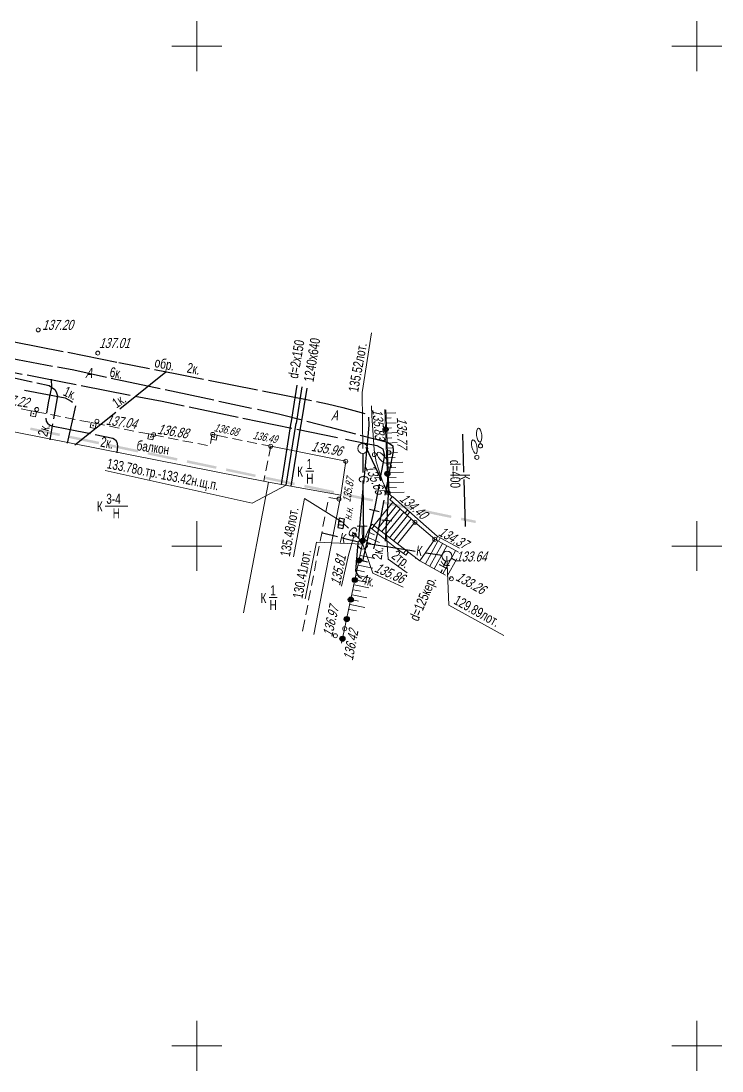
# Model space of a CAD drawing. Extents: x 10098 to 11902, y 8648 to 10202.
# Drawn here: x 11082.4 to 11152.5, y 9097.5 to 9202.5 of the extents above; entities that cross this region are included whole.
import ezdxf

# ---------------------------------------------------------------- set-up
doc = ezdxf.new("R2010")
doc.units = 0
doc.linetypes.add('кабельЭН_М', pattern=[11, 10, -1])
for name, color, linetype in [('20_Строения', 7, 'Continuous'), ('21_Колодцы', 7, 'Continuous'), ('22_Столбы', 7, 'Continuous'), ('23_Ограждения', 7, 'Continuous'), ('24_Растительность', 7, 'Continuous'), ('25_Откосы', 7, 'Continuous'), ('38_Высотные_отметки', 7, 'Continuous'), ('50_Красные_линии', 7, 'Continuous'), ('51_Сетка_координат', 7, 'Continuous'), ('52_Топонимика', 7, 'Continuous'), ('Подписи_зданий', 7, 'Continuous')]:
    doc.layers.add(name, color=color, linetype=linetype)
for name, color, linetype, lineweight in [('2_Водосток', 30, 'Continuous', 30), ('4_Канализация', 16, 'Continuous', 30), ('6_Теплопровод', 3, 'Continuous', 30), ('7_Электрокабели', 1, 'Continuous', 30)]:
    doc.layers.add(name, color=color, linetype=linetype, lineweight=lineweight)
doc.styles.add('mggt', font='russian_1251.shx', dxfattribs={"width": 0.75, "oblique": 18, "height": 1})
doc.styles.get("Standard").update_dxf_attribs({"font": 'russian_1251.shx', "width": 0.8})
doc.linetypes.add('водосток_М', pattern='A,50,-0.5,["С",Standard,S=2,R=0,X=0,Y=-1],-2.5', length=53)
doc.linetypes.add('канализация_М', pattern='A,50,-0.5,["К",Standard,S=2,R=0,X=0.5,Y=-1],-2.5', length=53)

msp = doc.modelspace()

# ---------------------------------------------------------------- hatches: boundary and pattern name
at = {"layer": '50_Красные_линии', "linetype": 'Continuous', "lineweight": 25}
for points in [[(11086.3, 9161.24), (11083.36, 9161.85), (11083.31, 9161.61), (11086.25, 9160.99)], [(11090.22, 9160.42), (11087.28, 9161.03), (11087.23, 9160.79), (11090.16, 9160.17)], [(11094.13, 9159.6), (11091.19, 9160.21), (11091.14, 9159.97), (11094.08, 9159.35)], [(11098.05, 9158.78), (11095.11, 9159.39), (11095.06, 9159.15), (11097.99, 9158.54)], [(11101.96, 9157.96), (11099.02, 9158.58), (11098.97, 9158.33), (11101.91, 9157.72)], [(11105.88, 9157.14), (11102.94, 9157.76), (11102.89, 9157.51), (11105.82, 9156.9)], [(11109.79, 9156.32), (11106.85, 9156.94), (11106.8, 9156.69), (11109.74, 9156.08)], [(11113.71, 9155.5), (11110.77, 9156.12), (11110.72, 9155.87), (11113.66, 9155.26)], [(11117.62, 9154.68), (11114.69, 9155.3), (11114.63, 9155.05), (11117.57, 9154.44)], [(11121.54, 9153.86), (11118.6, 9154.48), (11118.55, 9154.23), (11121.49, 9153.62)], [(11125.45, 9153.04), (11122.52, 9153.66), (11122.46, 9153.41), (11125.4, 9152.8)], [(11127.9, 9152.53), (11126.43, 9152.84), (11126.38, 9152.59), (11127.85, 9152.29)]]:
    msp.add_hatch(color=8, dxfattribs=at).paths.add_polyline_path(points)

# ---------------------------------------------------------------- linework, layer by layer
at = {"layer": '20_Строения', "color": 8, "linetype": 'Continuous', "lineweight": 15}
for p, q in [((11119.12, 9155.3), (11119.48, 9154.95)), ((11116.03, 9151.99), (11117.03, 9151.97))]:
    msp.add_line(p, q, dxfattribs=at)
at = {"layer": '20_Строения', "color": 8, "linetype": 'Continuous', "lineweight": 15, "flags": 128}
for points in [[(11058.89, 9162.11), (11059.48, 9165.57), (11076.24, 9162.49), (11107.14, 9156.39), (11114.4, 9155.08)], [(11117.73, 9159.62), (11117.48, 9163.06), (11117.44, 9164.02)], [(11107.37, 9159.98), (11114.88, 9158.47), (11114.4, 9155.08)], [(11119.12, 9155.3), (11118.94, 9155.66), (11118.55, 9156.5), (11118.21, 9157.48), (11117.92, 9158.43), (11117.77, 9159.16), (11117.73, 9159.62)], [(11107.14, 9156.39), (11104.65, 9143.33)], [(11114.4, 9155.08), (11111.67, 9141.15)], [(11119.27, 9154.66), (11119.54, 9154.95)], [(11117.68, 9152.06), (11119.57, 9154.39)], [(11118.07, 9151.75), (11119.94, 9154.05)], [(11118.47, 9151.45), (11120.31, 9153.72)], [(11118.86, 9151.14), (11120.69, 9153.39)], [(11119.26, 9150.83), (11121.06, 9153.05)], [(11117.27, 9151.87), (11117.52, 9152.19)], [(11119.65, 9150.53), (11121.43, 9152.72)], [(11120.04, 9150.22), (11121.8, 9152.38)], [(11122.29, 9148.53), (11123.78, 9150.67)], [(11122.84, 9148.21), (11124.1, 9150.5)], [(11123.27, 9147.97), (11124.54, 9150.25)], [(11123.71, 9147.72), (11124.98, 9150.01)], [(11124.57, 9147.21), (11125.85, 9149.53)], [(11125.01, 9146.97), (11125.97, 9148.71)]]:
    msp.add_lwpolyline(points, dxfattribs=at)
at = {"layer": '21_Колодцы', "color": 8, "linetype": 'Continuous'}
for p, q in [((11114.23, 9152.81), (11114.07, 9151.84)), ((11114.07, 9151.84), (11114.57, 9151.75)), ((11114.13, 9152.16), (11114.62, 9152.08)), ((11114.19, 9152.48), (11114.68, 9152.4)), ((11114.23, 9152.81), (11114.73, 9152.73)), ((11114.73, 9152.73), (11114.57, 9151.75))]:
    msp.add_line(p, q, dxfattribs=at)
at = {"layer": '21_Колодцы', "color": 8, "linetype": 'Continuous', "lineweight": 9}
for centre in [(11116.57, 9159.76), (11116.59, 9150.19), (11125, 9148.98)]:
    msp.add_circle(centre, 0.5, dxfattribs=at)
at = {"layer": '22_Столбы', "color": 8, "lineweight": 15}
for p, q in [((11083.45, 9163.52), (11083.35, 9163.03)), ((11083.94, 9163.42), (11083.45, 9163.52)), ((11083.84, 9162.93), (11083.94, 9163.42)), ((11083.35, 9163.03), (11083.84, 9162.93)), ((11089.42, 9162.34), (11089.32, 9161.85)), ((11089.91, 9162.25), (11089.42, 9162.34)), ((11089.32, 9161.85), (11089.81, 9161.76)), ((11089.81, 9161.76), (11089.91, 9162.25)), ((11095.18, 9161.21), (11095.09, 9160.72)), ((11095.09, 9160.72), (11095.58, 9160.62)), ((11095.67, 9161.11), (11095.18, 9161.21)), ((11095.58, 9160.62), (11095.67, 9161.11)), ((11101.53, 9161.17), (11101.43, 9160.68)), ((11101.43, 9160.68), (11101.92, 9160.59)), ((11102.02, 9161.08), (11101.53, 9161.17)), ((11101.92, 9160.59), (11102.02, 9161.08))]:
    msp.add_line(p, q, dxfattribs=at)
at = {"layer": '22_Столбы', "color": 8, "lineweight": 9}
for centre in [(11083.65, 9163.23), (11089.61, 9162.05), (11095.38, 9160.91), (11101.72, 9160.88)]:
    msp.add_circle(centre, 0.025, dxfattribs=at)
at = {"layer": '23_Ограждения', "color": 8, "linetype": 'Continuous', "lineweight": 15}
for p, q in [((11118.86, 9161.65), (11118.78, 9163.65)), ((11118.95, 9159.15), (11118.86, 9161.65)), ((11107.37, 9159.98), (11107.18, 9159)), ((11107.08, 9158.51), (11106.89, 9157.53)), ((11106.79, 9157.04), (11106.68, 9156.49)), ((11120.79, 9153.29), (11121.05, 9153.59)), ((11121.01, 9153.09), (11121.28, 9153.39)), ((11117.73, 9152.02), (11117.48, 9151.71)), ((11123.88, 9150.62), (11124.07, 9150.97)), ((11124.14, 9150.47), (11124.33, 9150.82)), ((11120.89, 9149.58), (11120.65, 9149.26)), ((11121.13, 9149.4), (11120.89, 9149.08))]:
    msp.add_line(p, q, dxfattribs=at)
for points in [[(11082.42, 9163.72), (11083.4, 9163.53)], [(11083.89, 9163.43), (11084.87, 9163.24)], [(11085.36, 9163.14), (11086.34, 9162.95)], [(11086.83, 9162.85), (11087.81, 9162.66)], [(11088.3, 9162.56), (11089.28, 9162.37)], [(11089.77, 9162.27), (11090.76, 9162.08)], [(11091.25, 9161.98), (11092.23, 9161.79)], [(11092.72, 9161.69), (11093.7, 9161.5)], [(11094.19, 9161.4), (11095.17, 9161.21)], [(11095.66, 9161.11), (11096.64, 9160.92)], [(11097.13, 9160.82), (11098.11, 9160.63)], [(11098.6, 9160.53), (11099.59, 9160.34)], [(11100.08, 9160.24), (11101.06, 9160.05)], [(11101.35, 9160.25), (11101.53, 9161.17), (11101.59, 9161.16)], [(11102.08, 9161.06), (11103.06, 9160.86)], [(11103.55, 9160.76), (11104.53, 9160.56)], [(11105.02, 9160.46), (11106, 9160.26)], [(11106.49, 9160.16), (11107.37, 9159.98)], [(11119.12, 9155.3), (11118.95, 9159.15)], [(11119.54, 9154.95), (11122.07, 9152.68), (11124.01, 9151), (11126.25, 9149.77)], [(11112.89, 9153.41), (11113.08, 9154.39)], [(11113.2, 9154.86), (11114.18, 9154.67)], [(11112.6, 9151.94), (11112.8, 9152.92)], [(11116.53, 9151.98), (11116.56, 9150.25), (11114.46, 9140.28)], [(11120.89, 9149.08), (11119.8, 9149.9), (11117.27, 9151.87)], [(11112.32, 9150.47), (11112.51, 9151.45)], [(11112.03, 9149), (11112.22, 9149.98)], [(11111.74, 9147.52), (11111.93, 9148.5)], [(11111.45, 9146.05), (11111.64, 9147.03)], [(11111.16, 9144.58), (11111.35, 9145.56)], [(11110.87, 9143.11), (11111.07, 9144.09)], [(11110.56, 9141.49), (11110.78, 9142.62)]]:
    msp.add_lwpolyline(points, dxfattribs=at)
at = {"layer": '23_Ограждения', "color": 8, "linetype": 'Continuous', "lineweight": 15, "ltscale": 0.5, "flags": 128}
for points in [[(11119.27, 9154.66), (11121.8, 9152.38), (11123.78, 9150.67), (11126.14, 9149.37)], [(11124.84, 9147.07), (11122.28, 9148.53), (11120.04, 9150.22), (11117.52, 9152.19)]]:
    msp.add_lwpolyline(points, dxfattribs=at)
at = {"layer": '23_Ограждения', "color": 8, "linetype": 'Continuous', "lineweight": 15, "flags": 128}
for points in [[(11121.86, 9148.76), (11121.86, 9148.77)], [(11125.34, 9146.76), (11125.36, 9146.78)]]:
    msp.add_lwpolyline(points, dxfattribs=at)
at = {"layer": '23_Ограждения', "color": 8, "linetype": 'Continuous', "lineweight": 30}
for centre, radius in [((11118.86, 9161.65), 0.25), ((11118.86, 9161.65), 0.125), ((11119.04, 9157.23), 0.25), ((11119.04, 9157.23), 0.175), ((11119.04, 9157.23), 0.1), ((11116.55, 9150.52), 0.25), ((11116.55, 9150.52), 0.175), ((11116.55, 9150.52), 0.1), ((11116.55, 9150.52), 0.01), ((11116.2, 9148.56), 0.25), ((11116.2, 9148.56), 0.175), ((11116.2, 9148.56), 0.1), ((11116.2, 9148.56), 0.01), ((11115.79, 9146.6), 0.25), ((11115.79, 9146.6), 0.175), ((11115.79, 9146.6), 0.1), ((11115.79, 9146.6), 0.01), ((11115.38, 9144.64), 0.25), ((11115.38, 9144.64), 0.175), ((11115.38, 9144.64), 0.1), ((11115.38, 9144.64), 0.01), ((11114.97, 9142.69), 0.25), ((11114.97, 9142.69), 0.175), ((11114.97, 9142.69), 0.1), ((11114.97, 9142.69), 0.01), ((11114.55, 9140.73), 0.25), ((11114.55, 9140.73), 0.175), ((11114.55, 9140.73), 0.1), ((11114.55, 9140.73), 0.01)]:
    msp.add_circle(centre, radius, dxfattribs=at)
at = {"layer": '24_Растительность', "color": 8, "linetype": 'Continuous', "lineweight": 15}
msp.add_line((11128.33, 9160.22), (11128.31, 9160.4), dxfattribs=at)
at = {"layer": '24_Растительность', "color": 8, "linetype": 'Continuous', "lineweight": 9}
for centre in [(11128.35, 9160.01), (11127.99, 9158.87)]:
    msp.add_circle(centre, 0.21, dxfattribs=at)
for centre, major_axis in [((11128.22, 9161.09), (-0.084, 0.69)), ((11127.74, 9159.93), (-0.162, 0.676))]:
    msp.add_ellipse(centre, major_axis=major_axis, ratio=0.369829, start_param=0, end_param=6.283175, dxfattribs=at)
at = {"layer": '25_Откосы', "color": 8, "linetype": 'Continuous', "lineweight": 15}
for p, q in [((11118.89, 9163.29), (11119.88, 9163.33)), ((11118.91, 9162.79), (11119.41, 9162.81)), ((11118.93, 9162.29), (11119.93, 9162.33)), ((11118.95, 9161.79), (11119.45, 9161.81)), ((11118.97, 9161.29), (11119.97, 9161.34)), ((11118.99, 9160.79), (11119.49, 9160.81)), ((11119.01, 9160.29), (11120.01, 9160.34)), ((11119.03, 9159.79), (11119.53, 9159.82)), ((11119.06, 9159.29), (11120.05, 9159.34)), ((11119.08, 9158.81), (11119.83, 9158.84)), ((11119.1, 9158.31), (11120.6, 9158.37)), ((11119.12, 9157.81), (11119.87, 9157.84)), ((11119.14, 9157.31), (11120.64, 9157.37)), ((11119.16, 9156.81), (11119.91, 9156.84)), ((11119.18, 9156.31), (11120.68, 9156.37)), ((11119.2, 9155.81), (11119.95, 9155.84)), ((11119.23, 9155.31), (11120.72, 9155.37)), ((11116.87, 9150.96), (11118.25, 9150.36)), ((11117.07, 9151.41), (11117.75, 9151.1)), ((11117.06, 9150.36), (11117.38, 9150.25)), ((11116.31, 9149.05), (11117.78, 9148.75)), ((11116.11, 9148.07), (11117.58, 9147.77)), ((11116.21, 9148.56), (11116.94, 9148.41)), ((11115.81, 9146.6), (11116.54, 9146.45)), ((11115.91, 9147.09), (11117.38, 9146.79)), ((11116.01, 9147.58), (11116.74, 9147.43)), ((11115.61, 9145.62), (11116.34, 9145.47)), ((11115.71, 9146.11), (11117.18, 9145.81)), ((11115.41, 9144.64), (11116.14, 9144.49)), ((11115.51, 9145.13), (11116.98, 9144.83)), ((11115.21, 9143.66), (11115.94, 9143.51)), ((11115.31, 9144.15), (11116.78, 9143.85))]:
    msp.add_line(p, q, dxfattribs=at)
at = {"layer": '25_Откосы', "color": 8, "linetype": 'Continuous', "lineweight": 15, "flags": 128}
for points in [[(11119.06, 9159.17), (11118.97, 9161.3), (11118.87, 9163.63)], [(11119.23, 9155.28), (11119.06, 9159.17)]]:
    msp.add_lwpolyline(points, dxfattribs=at)
at = {"layer": '25_Откосы', "color": 8, "linetype": 'Continuous', "lineweight": 9}
msp.add_lwpolyline([(11117.28, 9151.87), (11117.06, 9151.38), (11116.74, 9150.67)], dxfattribs=at)
at = {"layer": '2_Водосток', "color": 8, "linetype": 'Continuous', "lineweight": 15}
for points in [[(11117.46, 9171.32), (11116.51, 9165.34), (11116.57, 9159.76)], [(11114.48, 9152.43), (11110.76, 9154.76), (11109.65, 9148.93)]]:
    msp.add_lwpolyline(points, dxfattribs=at)
at = {"layer": '2_Водосток', "color": 8, "linetype": 'водосток_М', "lineweight": 30, "ltscale": 0.5, "flags": 128}
for points in [[(11116.58, 9159.26), (11116.59, 9157.35)], [(11116.6, 9156.54), (11116.66, 9150.69)], [(11115.15, 9151.77), (11114.66, 9152.26)], [(11116.31, 9150.61), (11115.54, 9151.38)]]:
    msp.add_lwpolyline(points, dxfattribs=at)
at = {"layer": '38_Высотные_отметки', "color": 8, "linetype": 'Continuous', "lineweight": 15}
msp.add_line((11119.1, 9158.16), (11118.98, 9158.3), dxfattribs=at)
at = {"layer": '38_Высотные_отметки', "color": 8, "linetype": 'Continuous', "lineweight": 15, "elevation": 135.81}
msp.add_lwpolyline([(11115.73, 9151.09), (11115.15, 9149.08), (11114.45, 9145.99)], dxfattribs=at)
at = {"layer": '38_Высотные_отметки', "color": 8, "lineweight": 15, "flags": 128}
msp.add_lwpolyline([(11120.61, 9145.88), (11117.59, 9147.28), (11116.59, 9150.19)], dxfattribs=at)
at = {"layer": '38_Высотные_отметки', "color": 8, "lineweight": 9}
for centre in [(11084.12, 9171.61, 137.2), (11090.08, 9169.29, 137.01), (11083.98, 9163.65, 137.22), (11090, 9162.48, 137.04), (11095.66, 9161.13, 136.88), (11101.57, 9161.16, 136.68), (11107.37, 9159.98, 136.49), (11117.74, 9159.14, 135.83), (11119.19, 9159.33, 135.58), (11114.88, 9158.47, 135.96), (11119.12, 9155.3, 135.65), (11114.19, 9154.69, 135.87), (11121.8, 9152.38, 134.4), (11115.73, 9151.09, 135.81), (11123.78, 9150.67, 134.37), (11125.44, 9146.72, 133.26), (11114.77, 9141.73, 136.42), (11113.84, 9141.03, 136.97)]:
    msp.add_circle(centre, 0.2, dxfattribs=at)
at = {"layer": '38_Высотные_отметки', "color": 8, "linetype": 'Continuous', "lineweight": 9}
for centre, major_axis, ratio, start_param, end_param in [((11118.52, 9158.82), (-0.46, 0.522), 0.376522, 0, 6.283175), ((11119.23, 9158.01), (-0.148, 0.148), 1, 4.622679422161744, 10.90586472934133)]:
    msp.add_ellipse(centre, major_axis=major_axis, ratio=ratio, start_param=start_param, end_param=end_param, dxfattribs=at)
at = {"layer": '4_Канализация', "color": 8, "linetype": 'Continuous', "lineweight": 30}
msp.add_lwpolyline([(11126.69, 9157.37), (11126.59, 9161.19)], dxfattribs=at)
at = {"layer": '4_Канализация', "color": 8, "linetype": 'канализация_М', "lineweight": 30, "ltscale": 0.5, "flags": 128}
for points in [[(11126.7, 9156.66), (11126.83, 9151.96)], [(11112.54, 9151.31), (11114.05, 9150.94)], [(11114.66, 9150.8), (11116.15, 9150.43)], [(11117.08, 9150.25), (11121.5, 9149.55)], [(11121.5, 9149.55), (11121.83, 9149.5)], [(11122.89, 9149.33), (11124.51, 9149.08)], [(11125.46, 9148.78), (11125.92, 9148.53)], [(11124.4, 9147.32), (11124.54, 9147.66)], [(11124.74, 9148.13), (11124.89, 9148.49)]]:
    msp.add_lwpolyline(points, dxfattribs=at)
at = {"layer": '4_Канализация', "color": 8, "linetype": 'Continuous', "lineweight": 15}
for points in [[(11116.59, 9150.19), (11111.96, 9150.39), (11110.83, 9144.73)], [(11125, 9148.98), (11125.17, 9144.09), (11130.68, 9141.05)]]:
    msp.add_lwpolyline(points, dxfattribs=at)
at = {"layer": '51_Сетка_координат', "color": 8, "lineweight": 15}
for points in [[(11100, 9202.5), (11100, 9197.5)], [(11100, 9202.5), (11100, 9197.5)], [(11150, 9202.5), (11150, 9197.5)], [(11150, 9202.5), (11150, 9197.5)], [(11097.5, 9200), (11102.5, 9200)], [(11097.5, 9200), (11102.5, 9200)], [(11147.5, 9200), (11152.5, 9200)], [(11147.5, 9200), (11152.5, 9200)], [(11100, 9152.5), (11100, 9147.5)], [(11100, 9152.5), (11100, 9147.5)], [(11150, 9152.5), (11150, 9147.5)], [(11150, 9152.5), (11150, 9147.5)], [(11097.5, 9150), (11102.5, 9150)], [(11097.5, 9150), (11102.5, 9150)], [(11147.5, 9150), (11152.5, 9150)], [(11147.5, 9150), (11152.5, 9150)], [(11100, 9102.5), (11100, 9097.5)], [(11100, 9102.5), (11100, 9097.5)], [(11150, 9102.5), (11150, 9097.5)], [(11150, 9102.5), (11150, 9097.5)], [(11097.5, 9100), (11102.5, 9100)], [(11097.5, 9100), (11102.5, 9100)], [(11147.5, 9100), (11152.5, 9100)], [(11147.5, 9100), (11152.5, 9100)]]:
    msp.add_lwpolyline(points, dxfattribs=at)
at = {"layer": '6_Теплопровод', "color": 8, "linetype": 'Continuous', "lineweight": 30, "flags": 128}
for points in [[(11110, 9166.07), (11109.4, 9162.26)], [(11110.97, 9165.8), (11110.39, 9162.1)]]:
    msp.add_lwpolyline(points, dxfattribs=at)
at = {"layer": '6_Теплопровод', "color": 8, "linetype": 'Continuous', "lineweight": 30}
msp.add_lwpolyline([(11110.49, 9165.93), (11109.91, 9162.25), (11109.91, 9162.25)], dxfattribs=at)
at = {"layer": '6_Теплопровод', "color": 8, "lineweight": 30, "ltscale": 0.5, "flags": 128}
for points in [[(11108.44, 9156.16), (11109.42, 9162.35)], [(11108.93, 9156.07), (11109.91, 9162.27)], [(11109.43, 9155.98), (11110.41, 9162.19)]]:
    msp.add_lwpolyline(points, dxfattribs=at)
at = {"layer": '6_Теплопровод', "color": 8, "linetype": 'Continuous', "lineweight": 15}
msp.add_lwpolyline([(11108.93, 9156.07), (11105.53, 9154.28), (11090.82, 9157.55)], dxfattribs=at)
at = {"layer": '7_Электрокабели', "color": 8, "linetype": 'кабельЭН_М', "lineweight": 30, "ltscale": 0.5, "flags": 128}
msp.add_lwpolyline([(11057.1, 9172.08), (11061.32, 9171.19), (11073.28, 9168.64), (11085.23, 9166.05), (11085.8, 9165.66), (11085.93, 9165.41), (11086.04, 9165.01), (11085.28, 9160.6)], dxfattribs=at)
at = {"layer": '7_Электрокабели', "color": 8, "linetype": 'Continuous', "lineweight": 30}
for points in [[(11081.71, 9170.43), (11086.61, 9169.46)], [(11080.64, 9168.92), (11085.55, 9168)], [(11087.1, 9169.37), (11092, 9168.4)], [(11077.62, 9168.14), (11082.53, 9167.19)], [(11086.05, 9167.91), (11087.7, 9167.6), (11090.94, 9166.9)], [(11092.2, 9168.36), (11095.26, 9167.75), (11095.26, 9167.75)], [(11095.75, 9167.65), (11098, 9167.21), (11098, 9167.21), (11100.66, 9166.68)], [(11083.02, 9167.1), (11084.7, 9166.78), (11087.93, 9166.15)], [(11085.42, 9166.69), (11085.46, 9165.9), (11085.13, 9164.32), (11084.95, 9163.27)], [(11091.43, 9166.8), (11096.32, 9165.75)], [(11092.27, 9163.71), (11096.89, 9167.43)], [(11101.15, 9166.59), (11106.05, 9165.62), (11106.05, 9165.62)], [(11082.74, 9165.59), (11086.81, 9164.83), (11087.43, 9164.49), (11087.55, 9164.39)], [(11088.42, 9166.05), (11093.33, 9165.09)], [(11096.81, 9165.65), (11101.7, 9164.6)], [(11106.54, 9165.52), (11111.45, 9164.55), (11111.45, 9164.55)], [(11093.82, 9165), (11096.53, 9164.47), (11098.72, 9164.02)], [(11102.19, 9164.49), (11105.45, 9163.8)], [(11111.94, 9164.45), (11113.05, 9164.23), (11113.05, 9164.23), (11114.57, 9163.84), (11116.79, 9163.26), (11116.79, 9163.26)], [(11087.85, 9164.03), (11087.02, 9160.27)], [(11087.79, 9160.12), (11091.88, 9163.4)], [(11099.21, 9163.92), (11104.11, 9162.9)], [(11106.05, 9163.67), (11108.28, 9163.19), (11108.28, 9163.19), (11110.52, 9162.6)], [(11084.89, 9162.78), (11084.92, 9162.48), (11085.1, 9162.2), (11085.44, 9162.02), (11087.14, 9161.69), (11089.34, 9161.25)], [(11104.6, 9162.8), (11109.5, 9161.79)], [(11111, 9162.48), (11113.18, 9161.91), (11113.18, 9161.91), (11115.84, 9161.22)], [(11117.14, 9162.9), (11117.18, 9162.09), (11117.18, 9162.09), (11116.97, 9159.8)], [(11109.99, 9161.69), (11114.06, 9160.85)], [(11089.83, 9161.15), (11091.59, 9160.8), (11091.86, 9160.62), (11091.97, 9160.37), (11092.06, 9160.01), (11091.97, 9159.31)], [(11114.85, 9160.68), (11116.79, 9160.29), (11116.79, 9160.29), (11117.99, 9160.04), (11118.57, 9159.73), (11118.73, 9159.16)], [(11116.32, 9161.09), (11119.05, 9160.38), (11119.05, 9160.38), (11119.57, 9160.01), (11119.63, 9159.53), (11119.51, 9158.89)], [(11116.97, 9159.85), (11116.64, 9156.25)], [(11116.9, 9159.88), (11118.46, 9156.57)], [(11118.7, 9159.26), (11118.75, 9159.08), (11118.3, 9156.66)], [(11119.53, 9158.98), (11118.79, 9155.08)], [(11118.21, 9156.17), (11117.73, 9153.56)], [(11118.68, 9156.12), (11119.13, 9155.17), (11119, 9152.57)], [(11116.6, 9155.75), (11116.35, 9153.1), (11116.14, 9150.77)], [(11118.7, 9154.59), (11118.13, 9151.57), (11117.66, 9149.71)], [(11116.09, 9150.27), (11115.84, 9147.5), (11116.19, 9146.92), (11116.44, 9146.8)]]:
    msp.add_lwpolyline(points, dxfattribs=at)
at = {"layer": '7_Электрокабели', "color": 8, "linetype": 'Continuous', "lineweight": 30, "flags": 128}
for points in [[(11116.58, 9148.49), (11117.73, 9153.56)], [(11117.24, 9153.67), (11118.22, 9153.45)], [(11118.5, 9152.61), (11119.5, 9152.53)], [(11118.85, 9150.48), (11119, 9152.57)], [(11117.06, 9148.38), (11116.09, 9148.6)]]:
    msp.add_lwpolyline(points, dxfattribs=at)
at = {"layer": '7_Электрокабели', "color": 8, "linetype": 'Continuous', "lineweight": 15}
msp.add_lwpolyline([(11118.93, 9151.58), (11119.13, 9148.69), (11121.01, 9147.32)], dxfattribs=at)
at = {"layer": 'Подписи_зданий', "color": 8, "linetype": 'Continuous', "lineweight": 15}
for p, q in [((11110.87, 9157.49), (11111.67, 9157.49)), ((11090.83, 9154), (11093.09, 9154)), ((11107.21, 9144.85), (11108.01, 9144.85))]:
    msp.add_line(p, q, dxfattribs=at)

# ---------------------------------------------------------------- texts
at = {"layer": '2_Водосток', "color": 8, "linetype": 'Continuous', "lineweight": 15, "style": 'mggt', "width": 0.75}
for s, rotation, p in [('135.52лот.', 79.6263, (11116.11, 9165.34)), ('С', 268.8226, (11116.19, 9157.05)), ('135.48лот.', 79.6263, (11109.28, 9148.89)), ('С', 321.0843, (11114.98, 9151.27))]:
    msp.add_text(s, height=1, rotation=rotation, dxfattribs=at).set_placement(p)
at = {"layer": '38_Высотные_отметки', "color": 8, "lineweight": 15, "style": 'mggt', "oblique": 18, "width": 0.75}
for s, p in [('137.20    ', (11084.52, 9171.61, 137.2)), ('137.01    ', (11090.2, 9169.8, 137.01)), ('133.64    ', (11125.89, 9148.45, 133.64))]:
    msp.add_text(s, height=1, dxfattribs=at).set_placement(p)
for s, height, rotation, p in [('137.22    ', 1, 350.6082, (11080.05, 9164.33, 137.22)), ('135.83    ', 1, 275.4467, (11117.52, 9163.67, 135.83)), ('137.04    ', 1, 352.0181, (11090.85, 9162.14, 137.04)), ('136.88    ', 1, 350.9431, (11095.99, 9161.23, 136.88)), ('136.68    ', 0.8, 347.776, (11101.65, 9161.5, 136.68)), ('136.49    ', 0.8, 349.3272, (11105.53, 9160.72, 136.49)), ('135.96    ', 1, 349.9295, (11111.37, 9159.52, 135.96)), ('135.87    ', 0.8, 80.4115, (11115.32, 9154.32, 135.87)), ('135.65    ', 1, 291.226, (11116.8, 9157.93, 135.65)), ('134.40    ', 1, 319.0841, (11120.18, 9154.61, 134.4)), ('н.н.', 0.8, 80.4115, (11115.41, 9152.51, 135.87)), ('134.37    ', 1, 331.6121, (11124.05, 9151.11, 134.37)), ('135.81    ', 1, 78.5851, (11114.3, 9145.98, 135.81)), ('135.86    ', 1, 336.0104, (11117.66, 9147.47, 135.86)), ('133.26    ', 1, 330.7414, (11125.79, 9146.62, 133.26)), ('136.97    ', 1, 77.2461, (11113.52, 9140.85, 136.97)), ('136.42    ', 1, 79.3001, (11115.58, 9138.49, 136.42))]:
    msp.add_text(s, height=height, rotation=rotation, dxfattribs=at).set_placement(p)
at = {"layer": '38_Высотные_отметки', "color": 8, "linetype": 'Continuous', "lineweight": 15, "style": 'mggt', "oblique": 18, "width": 0.75}
msp.add_text('135.77', height=1, rotation=271.063, dxfattribs=at).set_placement((11119.98, 9162.86, 135.58))
at = {"layer": '4_Канализация', "color": 8, "linetype": 'Continuous', "lineweight": 15, "style": 'mggt', "width": 0.75}
for s, rotation, p in [('d=400', 270.6041, (11125.31, 9158.61)), ('К', 270.6041, (11126.31, 9157.2)), ('К', 346.7086, (11114.2, 9150.35)), ('К', 352.1704, (11121.88, 9149.07)), ('130.41лот.', 79.4899, (11110.54, 9144.69)), ('К', 61.7455, (11125.03, 9147.57)), ('d=125кер.', 66.586, (11122.11, 9142.4)), ('129.89лот.', 330.8741, (11125.59, 9144.27))]:
    msp.add_text(s, height=1, rotation=rotation, dxfattribs=at).set_placement(p)
at = {"layer": '52_Топонимика', "color": 8, "linetype": 'Continuous', "lineweight": 15, "style": 'mggt', "oblique": 18, "width": 0.75}
for p in [(11088.82, 9166.8), (11113.4, 9162.57)]:
    msp.add_text('А', height=1, dxfattribs=at).set_placement(p)
at = {"layer": '6_Теплопровод', "color": 8, "linetype": 'Continuous', "lineweight": 15, "style": 'mggt', "width": 0.75}
for s, rotation, p in [('1240х640', 81.0785, (11111.65, 9166.36)), ('d=2х150', 80.0973, (11110.09, 9166.69)), ('133.78о.тр.-133.42н.щ.п.', 348.652, (11090.93, 9157.79))]:
    msp.add_text(s, height=1, rotation=rotation, dxfattribs=at).set_placement(p)
at = {"layer": '7_Электрокабели', "color": 8, "linetype": 'Continuous', "lineweight": 15, "style": 'mggt', "width": 0.75}
for s, rotation, p in [('обр.', 348.4772, (11095.7, 9167.91)), ('6к.', 349.0595, (11091.21, 9166.94)), ('2к.', 349.0595, (11098.94, 9167.36)), ('1к.', 334.7316, (11086.54, 9165.1)), ('1к.', 33.6501, (11091.95, 9163.74)), ('2к.', 75.0239, (11085.01, 9160.88)), ('2к.', 349.0595, (11090.29, 9159.95)), ('2к.', 81.3987, (11118.46, 9148.59)), ('2тр.', 322.0292, (11119.37, 9148.86)), ('4к.', 343.6224, (11116.41, 9146.25))]:
    msp.add_text(s, height=1, rotation=rotation, dxfattribs=at).set_placement(p)
at = {"layer": 'Подписи_зданий', "color": 8, "linetype": 'Continuous', "lineweight": 15, "style": 'mggt', "width": 0.75}
msp.add_text('балкон', height=1, rotation=351.8029, dxfattribs=at).set_placement((11093.91, 9159.59))
for s, p in [('1', (11110.97, 9157.7)), ('К', (11110.01, 9156.94)), ('Н', (11110.91, 9156.24)), ('3-4', (11090.93, 9154.22)), ('К', (11089.98, 9153.45)), ('Н', (11091.57, 9152.78)), ('1', (11107.31, 9145.06)), ('К', (11106.35, 9144.3)), ('Н', (11107.25, 9143.6))]:
    msp.add_text(s, height=1, dxfattribs=at).set_placement(p)

doc.saveas('drawing.dxf')
